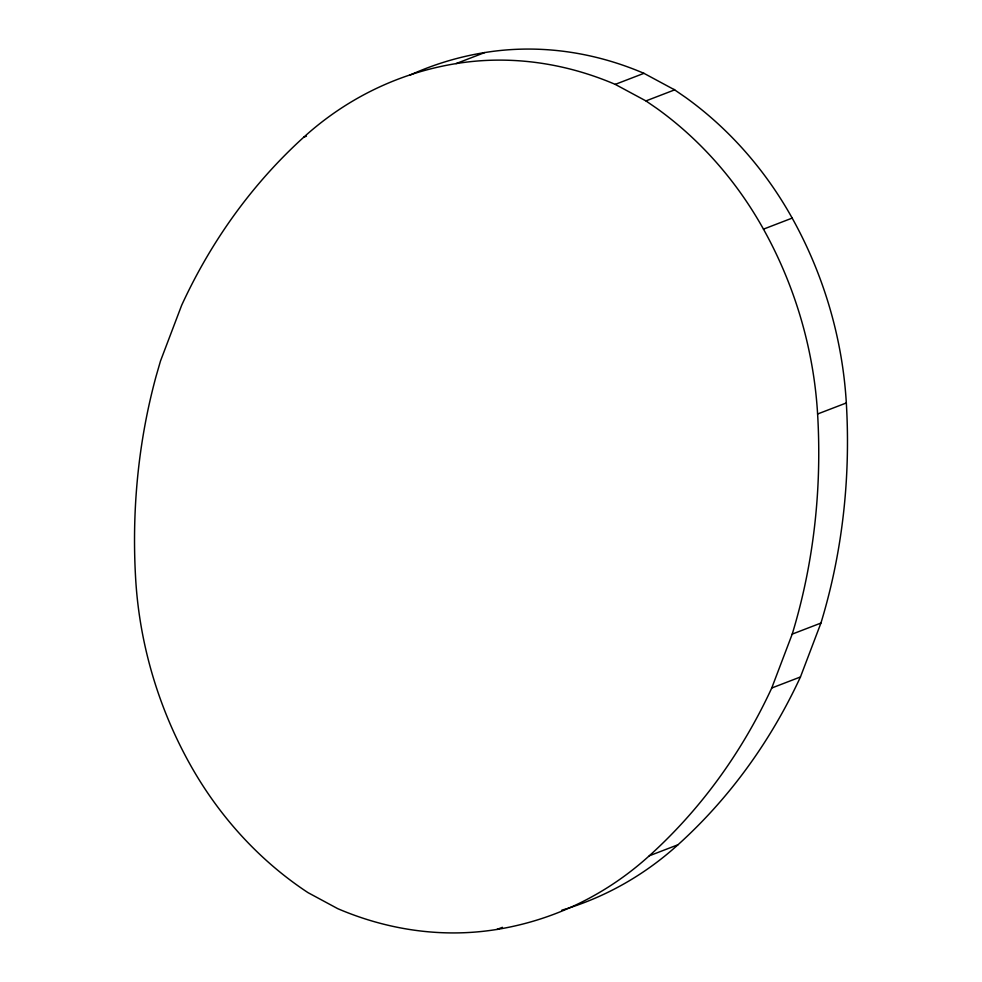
<?xml version="1.0" encoding="UTF-8"?>
<svg xmlns="http://www.w3.org/2000/svg" width="982" height="982" viewBox="0 0 982 982"><rect width="100%" height="100%" fill="white"/><g stroke="black" fill="none" stroke-linecap="round" stroke-linejoin="round"><path stroke-width="1.47" d="M496.941 929.438A383.226 335.979 69 0 0 649.262 855.813A605.882 531.188 69 0 0 771.742 688.014L792.216 634.114A605.526 530.881 69 0 0 817.601 413.999A383.226 335.979 69 0 0 763.468 229.15A343.626 301.265 69 0 0 657.093 108.597L645.935 100.913L615.235 84.378A343.626 301.265 69 0 0 456.041 63.609A383.226 335.979 69 0 0 303.72 137.234A605.526 530.881 69 0 0 181.67 305.255L160.483 361.045L156.028 376.474A605.526 530.881 69 0 0 135.676 579.11A383.226 335.979 69 0 0 189.821 763.959A343.626 301.265 69 0 0 308.004 892.638L337.759 908.669A343.626 301.265 69 0 0 496.941 929.438L502.416 927.327M567.277 908.522A383.226 335.979 69 0 0 677.973 844.766A605.882 531.188 69 0 0 800.453 676.966L820.927 623.067A605.526 530.881 69 0 0 846.324 402.964A383.226 335.979 69 0 0 792.179 218.102A343.626 301.265 69 0 0 685.804 97.562L673.996 89.423M456.041 63.609L484.752 52.562A343.626 301.265 69 0 1 643.947 73.331L674.646 89.865L645.935 100.913M303.72 137.234L306.458 136.179M615.235 84.378L643.947 73.331M763.468 229.15L792.179 218.102M817.601 413.999L846.324 402.964M792.216 634.114L820.927 623.067M771.742 688.014L800.453 676.966M649.262 855.813L677.973 844.766M409.899 75.16A383.226 335.979 69 0 1 484.752 52.562M565.927 908.939A383.226 335.979 69 0 1 561.827 910.179"/></g></svg>
